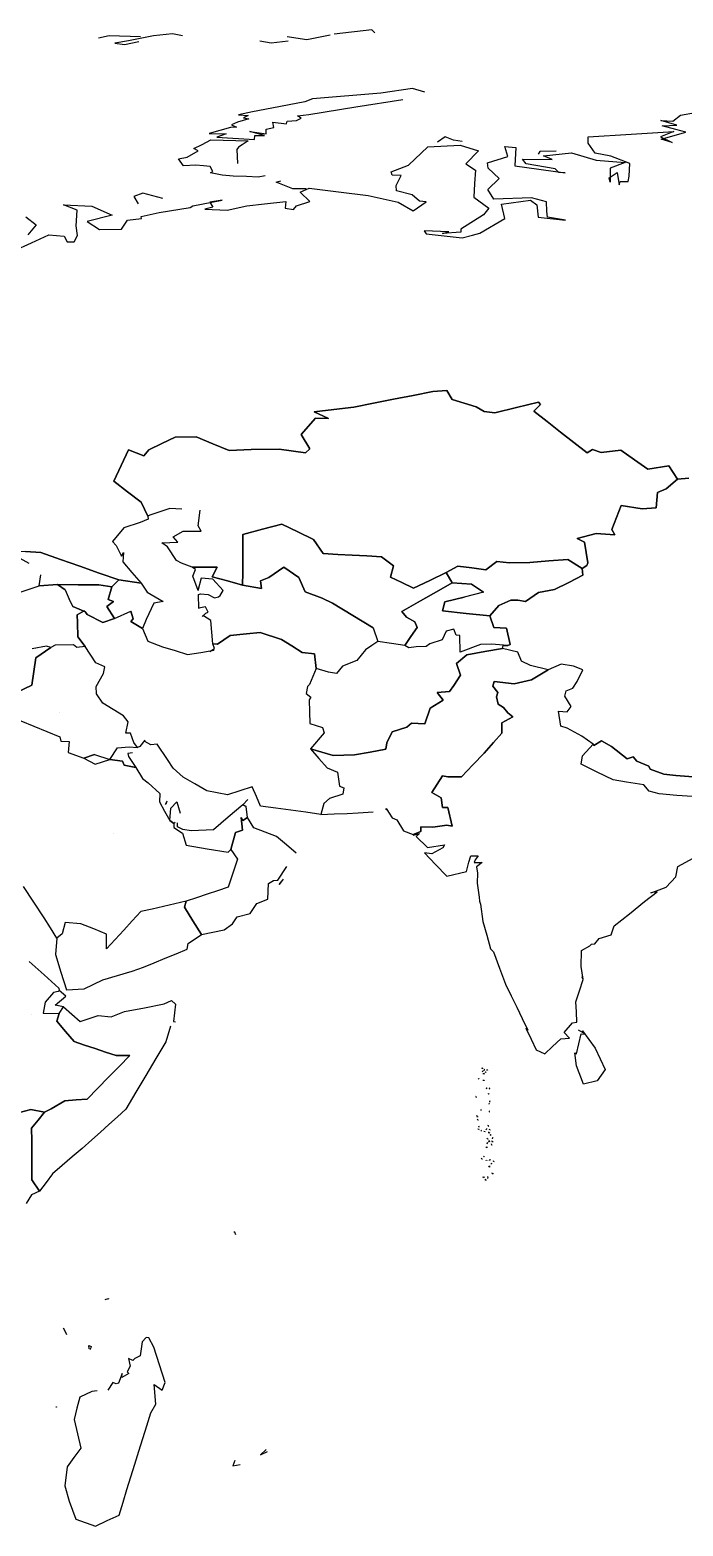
# Model space of a CAD drawing. Extents: x -180 to 180, y -90 to 84.
# Drawn here: x 40.9 to 87.4, y -25.5 to 81.1 of the extents above; entities that cross this region are included whole.
import ezdxf

# ---------------------------------------------------------------- set-up
doc = ezdxf.new("R2010")
doc.units = 0
doc.layers.add('Egypt', color=7, linetype='CONTINUOUS')

msp = doc.modelspace()

# ---------------------------------------------------------------- linework, layer by layer
at = {"layer": 'Egypt', "color": 7}
for points in [[(65.466667, 80.916672), (65.233337, 81.133339), (62.549999, 80.833344)], [(48.75, 80.650002), (46.51667, 80.716667), (45.75, 80.550003)], [(51.75, 80.716667), (51.03334, 80.850014), (49.683331, 80.716667), (47.883339, 80.366669), (46.91666, 80.183327), (47.599998, 80.083344), (48.633339, 80.300003)], [(59.28334, 80.333344), (58.066669, 80.183327), (57.26667, 80.333344)], [(62.28334, 80.76667), (60.616669, 80.433327), (59.216671, 80.650002)], [(69.03334, 76.699997), (68.133339, 76.966667), (65.883339, 76.633339), (61.01667, 76.216667), (60.466671, 76.01667), (57.616669, 75.449997), (56.733341, 75.28334), (55.733341, 75.083344), (56.41666, 75.03334), (56.099998, 74.866669), (56.483341, 74.800003), (55.66666, 74.566673), (55.233341, 74.366669), (55.58334, 74.199997), (55.16666, 74.183327), (53.633339, 73.750008), (54.849998, 73.733337), (54.183331, 73.483337), (56.883339, 73.316673), (56.900002, 73.600014), (57.599998, 73.616669), (56.549999, 73.883339), (57.700001, 73.716667), (57.700001, 74.050003), (58.25, 74.183327), (58.183338, 74.550003), (59.150002, 74.433327), (59.216671, 74.616669), (59.866669, 74.683327), (60.200001, 74.850014), (59.933338, 75.000008), (60.75, 75.100014), (64.100014, 75.64167), (67.449997, 76.183327)], [(39.716671, 65.383339), (40.966671, 65.958344), (42.216671, 66.53334), (43.299999, 66.416672), (43.51667, 66.03334), (44.01667, 66.01667), (44.25, 66.466667), (44.16666, 67.166672), (44.233341, 68.28334), (43.26667, 68.666672), (45.26667, 68.566673), (46.716671, 67.916672), (44.950001, 67.483337), (45.816669, 66.900002), (47.400002, 66.916672), (47.816669, 67.566673), (48.816669, 67.683327), (48.799999, 67.833344), (50.066669, 68.116669), (52.28334, 68.466667), (52.483341, 68.583344), (54.566669, 69), (53.683331, 68.850014), (53.900002, 68.5), (53.33334, 68.350014), (54.91666, 68.28334), (56.33334, 68.600014), (57.58334, 68.733337), (59.099998, 68.900002), (59.066669, 68.416672), (59.650002, 68.333344), (59.866669, 68.600014), (60.83334, 68.900002), (60.133339, 69.566673), (60.76667, 69.850014), (62.875, 69.583344), (64.983337, 69.316673), (67.116669, 68.850014), (68.183327, 68.233337), (69.116669, 68.866669), (68.650002, 68.916672), (68.116669, 69.383339), (67, 69.650002), (66.983337, 70.050003), (67.333344, 70.75), (66.683327, 70.76667), (66.616669, 71.01667), (67.850014, 71.5), (69.233337, 72.800003), (71.53334, 72.916672), (72.850014, 72.51667), (71.949997, 71.583344), (72.633339, 71.133339), (72.574997, 70.175003), (72.51667, 69.216667), (73.600014, 68.433327), (73.199997, 67.949997), (71.583344, 66.933327), (71.600014, 66.716667), (70.28334, 66.616669), (70.733337, 66.733337), (68.966667, 66.800003), (69.116669, 66.600014), (71.683327, 66.316673), (72.416672, 66.5), (72.949997, 66.650002), (74.733337, 67.683327), (74.483337, 68.716667), (76.550003, 68.983337), (77.01667, 68.650002), (77.100014, 67.78334), (79.050003, 67.566673), (77.76667, 67.78334), (77.733337, 68.216667), (77.699997, 68.866669), (76.633339, 69.150002), (73.949997, 69.066673), (73.51667, 69.75), (74.333344, 70.53334), (73.53334, 71.26667), (73.500008, 71.666672), (74.949997, 72.116669), (74.733337, 72.816673), (75.51667, 72.75), (75.433327, 71.449997), (79.03334, 70.933327), (78.583344, 70.966667), (78.316673, 71.216667), (76.250008, 71.583344), (76.000008, 71.916672), (78.100014, 71.883339), (77.483337, 72.166672), (79.483337, 72.366669), (81.250008, 71.850014), (83.316673, 71.683327), (82.250008, 71.26667), (82.233337, 70.28334), (82.166672, 70.583344), (82.750008, 70.966667), (82.883339, 70.083344), (82.949997, 70.316673), (83.51667, 70.333344), (83.600014, 70.699997), (83.633339, 71.616669), (82.300003, 72.133339), (81.166672, 72.350014), (80.683327, 73.066673), (80.683327, 73.500008), (83.733337, 73.699997), (86.78334, 73.900002), (85.833344, 73.500008), (86.666672, 73.116669), (85.883339, 73.333344), (87.633339, 73.833344), (86.933327, 74.03334), (85.949997, 74.28334), (87.000008, 74.350014), (85.866669, 74.666672), (86.699997, 74.616669), (87.250008, 75.066673), (88.316673, 75.233337)], [(57.633339, 70.733337), (57.150002, 70.633339), (56.299999, 70.683327), (55.349998, 70.699997), (54.566669, 70.76667), (53.75, 70.949997), (53.91666, 71.050003), (53.716671, 71.400002), (53.25, 71.449997), (52.700001, 71.483337), (51.816669, 71.449997), (51.450001, 71.933327), (52.066669, 72.066673), (52.866669, 72.51667), (52.549999, 72.666672), (53.133339, 72.966667), (53.76667, 73.300003), (56.433338, 73.233337), (56, 72.933327), (55.733341, 72.76667), (55.616669, 72.616669), (55.66666, 71.600014)], [(71.683327, 73.183327), (71.066673, 73.28334), (70.483337, 73.500008), (69.916672, 73.133339)], [(78.383339, 72.483337), (77.233337, 72.466667), (77.100014, 72.26667)], [(50.33334, 69.116669), (48.91666, 69.5), (48.28334, 69.25), (48.58334, 68.733337)], [(60.549999, 69.800003), (59.616669, 69.800003), (58.433338, 70.26667), (58.76667, 70.383339)], [(40.566669, 67.800003), (41.316669, 67.233337), (40.716671, 66.53334)], [(87.850014, 49.16666), (87.03334, 49.099998), (86.420509, 50.0578), (84.92556, 49.814362), (83.965813, 50.487419), (83.00605, 51.160488), (81.606667, 51.001438), (80.97538, 51.21579), (80.592148, 50.97031), (79.643013, 51.71653), (78.693871, 52.462742), (77.744743, 53.20895), (76.795601, 53.955158), (77.27195, 54.42107), (77.124512, 54.583771), (75.567497, 54.203011), (74.01049, 53.822239), (73.267792, 53.93137), (72.683067, 54.250469), (70.967369, 54.781719), (70.603142, 55.42321), (69.589302, 55.35088), (68.183884, 55.072441), (66.778442, 54.79401), (65.373016, 54.515572), (63.967579, 54.237141), (62.544369, 54.065701), (61.121159, 53.894272), (62.159279, 53.415451), (61.224499, 53.44186), (60.19397, 52.29208), (60.820599, 51.270599), (60.518459, 50.986301), (58.630051, 51.237728), (56.63269, 51.21492), (55.071121, 51.13414), (53.89613, 51.63068), (52.72113, 52.12722), (51.22332, 52.096081), (50.27924, 51.63974), (49.335159, 51.183399), (48.986599, 50.760571), (47.901371, 51.181042), (47.368759, 50.06926), (46.83614, 48.95747), (47.812618, 48.205509), (48.789101, 47.453548), (49.26667, 46.466671), (49.299999, 46.25), (48.733341, 46.01667), (47.549999, 45.633339), (46.75, 44.650002), (47.01667, 44.366669), (47.383339, 43.599998), (47.53334, 43.866669), (47.483341, 43.200001), (48.133339, 42.441669), (48.78334, 41.683331), (47.197769, 41.920509), (45.81052, 42.406651), (44.42326, 42.892799), (43.036011, 43.378948), (41.64875, 43.865101), (40.53635, 43.930439)], [(51.683331, 46.950001), (50.849998, 47), (49.41666, 46.53334), (49.26667, 46.466671), (48.789101, 47.453548), (47.812618, 48.205509), (46.83614, 48.95747), (47.368759, 50.06926), (47.901371, 51.181042), (48.986599, 50.760571), (49.335159, 51.183399), (50.27924, 51.63974), (51.22332, 52.096081), (52.72113, 52.12722), (53.89613, 51.63068), (55.071121, 51.13414), (56.63269, 51.21492), (58.630051, 51.237728), (60.518459, 50.986301), (60.820599, 51.270599), (60.19397, 52.29208), (61.224499, 53.44186), (62.159279, 53.415451), (61.121159, 53.894272), (62.544369, 54.065701), (63.967579, 54.237141), (65.373016, 54.515572), (66.778442, 54.79401), (68.183884, 55.072441), (69.589302, 55.35088), (70.603142, 55.42321), (70.967369, 54.781719), (72.683067, 54.250469), (73.267792, 53.93137), (74.01049, 53.822239), (75.567497, 54.203011), (77.124512, 54.583771), (77.27195, 54.42107), (76.795601, 53.955158), (77.744743, 53.20895), (78.693871, 52.462742), (79.643013, 51.71653), (80.592148, 50.97031), (80.97538, 51.21579), (81.606667, 51.001438), (83.00605, 51.160488), (83.965813, 50.487419), (84.92556, 49.814362), (86.420509, 50.0578), (87.03334, 49.099998), (86.233337, 48.41666), (85.616669, 48.150002), (85.51667, 47.066669), (84.53334, 46.983341), (83.03334, 47.216671), (82.699997, 46.358341), (82.366669, 45.5), (82.566673, 45.133339), (81.233337, 45.233341), (79.883339, 44.866669), (80.400002, 44.599998), (80.525002, 43.866669), (80.650002, 43.133339), (80.566673, 42.933331), (80.233337, 42.733341), (79.223846, 43.382809), (77.863907, 43.26656), (76.503983, 43.150311), (75.05423, 43.136139), (74.150978, 43.225471), (73.384651, 42.641171), (72.376213, 42.771), (71.367767, 42.900829), (70.53537, 42.45166), (69.374008, 41.885738), (68.212646, 41.319832), (67.394386, 41.72023), (66.576134, 42.120621), (66.792137, 42.926338), (65.930542, 43.572708), (64.89077, 43.627171), (63.85099, 43.681641), (62.811218, 43.736111), (61.77145, 43.790569), (61.082569, 44.794628), (59.956039, 45.346371), (58.829521, 45.898121), (57.440639, 45.523869), (56.051762, 45.14962), (56.046452, 44.250549), (56.041142, 43.35149), (56.035831, 42.452431), (56.030521, 41.55336), (54.947681, 41.84779), (53.864841, 42.142208), (54.211079, 42.83353), (52.433331, 42.83334), (51.66666, 43.099998), (51.316669, 43.299999), (50.683331, 44.26667), (50.26667, 44.566669), (51.41666, 44.616669), (51.066669, 44.983341), (51.78334, 45.400002), (53.066669, 45.400002), (52.866669, 45.76667), (53, 46.900002)], [(88.150002, 27.866671), (86.933327, 27.966669), (86.066673, 28.066669), (85.100014, 28.433331), (85.000008, 28.633329), (84.150002, 28.983339), (83.883339, 29.299999), (83.449997, 29.16667), (82.333344, 30.033331), (81.616669, 30.450001), (81.083344, 30.116671), (81.03334, 30.200001), (80.216667, 30.76667), (79.166672, 31.35), (78.716667, 31.483339), (78.566673, 32.566669), (79.166672, 32.5), (79.449997, 32.883339), (79.01667, 33.616669), (79.100014, 34), (79.583344, 34.200001), (79.883339, 34.66666), (80.300003, 35.5), (79.633339, 35.76667), (78.750008, 35.91666), (77.816673, 35.5), (76.566673, 35.816669), (75.916672, 36.116669), (75.666672, 36.76667), (74.566673, 37.03334), (74.600014, 37.25), (74.900002, 37.23333), (74.933327, 37.23333), (75.100014, 37.316669), (74.850014, 38.466671), (73.949997, 38.53334), (73.666672, 39.349998), (74.300003, 40.099998), (75.166672, 40.466671), (75.650002, 40.48333), (76.199997, 40.383339), (77.133339, 41.01667), (78.28334, 41.23333), (79.291672, 41.741669), (80.300003, 42.25), (80.233337, 42.733341), (80.566673, 42.933331), (80.650002, 43.133339), (80.525002, 43.866669), (80.400002, 44.599998), (79.883339, 44.866669), (81.233337, 45.233341), (82.566673, 45.133339), (82.366669, 45.5), (82.699997, 46.358341), (83.03334, 47.216671), (84.53334, 46.983341), (85.51667, 47.066669), (85.616669, 48.150002), (86.233337, 48.41666), (87.03334, 49.099998), (87.850014, 49.16666)], [(65.328903, 38.48782), (63.885029, 39.378029), (62.441158, 40.26823), (61.71212, 40.623249), (60.482731, 41.057838), (60.03577, 42.084728), (58.963791, 42.819778), (57.893009, 42.09214), (57.315769, 41.85891), (57.37064, 41.29847), (56.030521, 41.55336), (56.035831, 42.452431), (56.041142, 43.35149), (56.046452, 44.250549), (56.051762, 45.14962), (57.440639, 45.523869), (58.829521, 45.898121), (59.956039, 45.346371), (61.082569, 44.794628), (61.77145, 43.790569), (62.811218, 43.736111), (63.85099, 43.681641), (64.89077, 43.627171), (65.930542, 43.572708), (66.792137, 42.926338), (66.576134, 42.120621), (67.394386, 41.72023), (68.212646, 41.319832), (69.374008, 41.885738), (70.53537, 42.45166), (70.979187, 41.69936), (70.01873, 41.170792), (68.706299, 40.419331), (67.393867, 39.667881), (67.720703, 39.258652), (68.32058, 38.92049), (68.469933, 38.53093), (68.034973, 37.890469), (67.600014, 37.25), (66.64167, 37.383339), (65.683327, 37.51667)], [(40.799999, 43.08334), (39.299999, 43.91666), (39.423939, 43.995781), (40.53635, 43.930439), (41.64875, 43.865101), (43.036011, 43.378948), (44.42326, 42.892799), (45.81052, 42.406651), (47.197769, 41.920509), (46.704079, 41.42979), (45.784321, 41.556622), (44.30883, 41.569981), (42.83334, 41.58334), (41.51667, 41.5), (41.633339, 42.26667)], [(64.800003, 36.933331), (64.183327, 36.16666), (63.150002, 35.76667), (62.716671, 35.25), (62.150002, 35.33334), (61.28334, 35.599998), (61.150002, 36.650002), (60.28334, 36.75), (59.541672, 37.20834), (58.799999, 37.66666), (57.28334, 38.16666), (56.316669, 38.08334), (55.133339, 37.950001), (54.233341, 37.33334), (53.900002, 37.349998), (53.83334, 38.191669), (53.76667, 39.03334), (53.233341, 39.366669), (53.150002, 39.316669), (53.41666, 39.53334), (53.566669, 39.616669), (53.383339, 40), (52.91666, 39.900002), (52.900002, 39.866669), (52.883339, 40.866669), (53.01667, 40.933331), (53.58334, 40.883339), (54.03334, 40.650002), (54.316669, 40.716671), (54.433331, 40.816669), (54.633339, 41.150002), (53.900002, 41.966671), (53.066669, 42.03334), (52.849998, 41.23333), (52.849998, 41.150002), (52.483341, 42.183331), (52.66666, 42.650002), (52.433331, 42.83334), (54.211079, 42.83353), (53.864841, 42.142208), (54.947681, 41.84779), (56.030521, 41.55336), (57.37064, 41.29847), (57.315769, 41.85891), (57.893009, 42.09214), (58.963791, 42.819778), (60.03577, 42.084728), (60.482731, 41.057838), (61.71212, 40.623249), (62.441158, 40.26823), (63.885029, 39.378029), (65.328903, 38.48782), (65.683327, 37.51667), (65.233337, 37.23333)], [(73.210136, 41.035919), (72.349487, 41.620411), (70.979187, 41.69936), (70.53537, 42.45166), (71.367767, 42.900829), (72.376213, 42.771), (73.384651, 42.641171), (74.150978, 43.225471), (75.05423, 43.136139), (76.503983, 43.150311), (77.863907, 43.26656), (79.223846, 43.382809), (80.233337, 42.733341), (80.300003, 42.25), (79.291672, 41.741669), (78.28334, 41.23333), (77.133339, 41.01667), (76.199997, 40.383339), (75.650002, 40.48333), (75.166672, 40.466671), (74.300003, 40.099998), (73.666672, 39.349998), (71.979958, 39.529888), (70.293251, 39.709782), (70.446991, 40.35569), (71.828568, 40.695801)], [(46.900002, 39.16666), (46.349911, 40.009171), (46.81287, 40.379829), (46.440708, 40.52166), (46.704079, 41.42979), (47.197769, 41.920509), (48.78334, 41.683331), (49.216671, 41.03334), (50.366669, 40.366669), (49.700001, 40.26667), (49.150002, 39.099998), (48.883339, 38.450001), (48.066669, 38.950001), (48.216671, 39.150002), (48.049999, 39.683331)], [(73.76667, 37.33334), (72.983337, 37.299999), (71.550003, 36.76667), (71.51667, 37.950001), (71.26667, 37.98333), (71.100014, 38.400002), (70.550003, 38.25), (70.25, 37.650002), (69.383339, 37.349998), (69.116669, 37.16666), (68.416672, 37.150002), (67.883339, 37.066669), (67.600014, 37.25), (68.034973, 37.890469), (68.469933, 38.53093), (68.32058, 38.92049), (67.720703, 39.258652), (67.393867, 39.667881), (68.706299, 40.419331), (70.01873, 41.170792), (70.979187, 41.69936), (72.349487, 41.620411), (73.210136, 41.035919), (71.828568, 40.695801), (70.446991, 40.35569), (70.293251, 39.709782), (71.979958, 39.529888), (73.666672, 39.349998), (73.949997, 38.53334), (74.850014, 38.466671), (75.100014, 37.316669), (74.933327, 37.23333), (74.916672, 37.23333), (74.066673, 37.316669)], [(39.883339, 40.950001), (41.51667, 41.5), (42.83334, 41.58334), (43.366669, 41.200001), (43.650002, 40.549999), (43.933331, 40.01667), (44.816669, 39.633339), (44.799999, 39.650002), (44.733341, 39.700001), (44.233341, 39.41666), (44.25, 38.866669), (44.28334, 37.866669), (44.799999, 37.16666), (44.200001, 37.099998), (43.966671, 37.28334), (42.650002, 37.26667), (42.349998, 37.099998), (42.049999, 37.183331), (41.025002, 37)], [(43.366669, 41.200001), (42.83334, 41.58334), (44.30883, 41.569981), (45.784321, 41.556622), (46.704079, 41.42979), (46.440708, 40.52166), (46.81287, 40.379829), (46.349911, 40.009171), (46.900002, 39.16666), (46.049999, 38.883339), (44.950001, 39.450001), (44.83334, 39.616669), (44.816669, 39.633339), (43.933331, 40.01667), (43.650002, 40.549999)], [(46.049999, 33.116669), (45.599998, 33.799999), (45.58334, 34.316669), (46.116669, 35.25), (46.200001, 35.716671), (45.549999, 36), (44.799999, 37.16666), (44.28334, 37.866669), (44.25, 38.866669), (44.233341, 39.41666), (44.733341, 39.700001), (44.799999, 39.650002), (44.83334, 39.616669), (44.950001, 39.450001), (46.049999, 38.883339), (46.900002, 39.16666), (48.049999, 39.683331), (48.216671, 39.150002), (48.066669, 38.950001), (48.883339, 38.450001), (49.26667, 37.549999), (50.316669, 37.150002), (51.20834, 36.875), (52.099998, 36.599998), (53.041672, 36.75), (53.983341, 36.900002), (53.683331, 36.816669), (54.01667, 37.01667), (53.900002, 37.349998), (54.233341, 37.33334), (55.133339, 37.950001), (56.316669, 38.08334), (57.28334, 38.16666), (58.799999, 37.66666), (59.541672, 37.20834), (60.28334, 36.75), (61.150002, 36.650002), (61.28334, 35.599998), (60.799999, 34.466671), (60.66666, 34.316669), (60.549999, 33.816669), (60.900002, 33.549999), (60.76667, 33.366669), (60.791672, 32.51667), (60.816669, 31.66667), (61.716671, 31.383329), (61.849998, 31.01667), (60.866669, 29.866671), (61.466671, 29.191669), (62.066669, 28.51667), (62.799999, 28.216669), (62.950001, 27.216669), (63.25, 27.08333), (63.183338, 26.633329), (62.233341, 26.33333), (61.816669, 25.966669), (61.616669, 25.200001), (60.541672, 25.345831), (59.466671, 25.491671), (58.39167, 25.637501), (57.316669, 25.783331), (57.008339, 26.466669), (56.700001, 27.15), (55.825001, 26.866671), (54.950001, 26.58333), (53.466671, 26.883329), (52.633339, 27.366671), (51.799999, 27.85), (51.08334, 28.5), (50.683331, 29.116671), (49.933331, 30.200001), (49.483341, 30.15), (49.066669, 30.4), (49.066669, 30.5), (48.700001, 30.033331), (48.53334, 29.966669), (48.28334, 30.33333), (48.03334, 31), (47.700001, 31), (47.866669, 31.799999), (47.53334, 32.23333), (46.791672, 32.674999)], [(60.799999, 34.466671), (60.66666, 34.316669), (60.549999, 33.816669), (60.900002, 33.549999), (60.76667, 33.366669), (60.791672, 32.51667), (60.816669, 31.66667), (61.716671, 31.383329), (61.849998, 31.01667), (60.866669, 29.866671), (61.674999, 29.633329), (62.483341, 29.4), (64.01667, 29.433331), (65.133331, 29.64167), (66.25, 29.85), (66.316673, 30.299999), (66.683327, 31.08334), (67.733337, 31.41667), (68.066673, 31.700001), (69.03334, 31.65), (69.400002, 32.76667), (70.333344, 33.33334), (69.900002, 33.900002), (70.78334, 33.950001), (71.083344, 34.383339), (71.566673, 35.116669), (71.28334, 35.966671), (72.01667, 36.58334), (73.291672, 36.808331), (74.566673, 37.03334), (74.600014, 37.25), (74.900002, 37.23333), (74.916672, 37.23333), (74.066673, 37.316669), (73.76667, 37.33334), (72.983337, 37.299999), (71.550003, 36.76667), (71.51667, 37.950001), (71.26667, 37.98333), (71.100014, 38.400002), (70.550003, 38.25), (70.25, 37.650002), (69.383339, 37.349998), (69.116669, 37.16666), (68.416672, 37.150002), (67.883339, 37.066669), (67.600014, 37.25), (66.64167, 37.383339), (65.683327, 37.51667), (65.233337, 37.23333), (64.800003, 36.933331), (64.183327, 36.16666), (63.150002, 35.76667), (62.716671, 35.25), (62.150002, 35.33334), (61.28334, 35.599998)], [(40, 36.816669), (38.51667, 36.849998), (36.98333, 36.75), (36.58334, 36.633339), (36.466671, 36.200001), (36.01667, 35.883339), (35.91666, 35.933331), (35.966671, 34.650002), (36.549999, 34.41666), (36.33334, 33.83334), (35.616669, 33.25), (35.633339, 32.75), (36.83334, 32.316669), (37.816669, 32.849998), (38.799999, 33.383339), (39.900002, 33.900002), (41, 34.41666), (41.14167, 35.383339), (41.28334, 36.349998), (42.349998, 37.099998), (42.049999, 37.183331), (41.025002, 37)], [(45.599998, 33.799999), (45.58334, 34.316669), (46.116669, 35.25), (46.200001, 35.716671), (45.549999, 36), (44.799999, 37.16666), (44.200001, 37.099998), (43.966671, 37.28334), (42.650002, 37.26667), (42.349998, 37.099998), (41.28334, 36.349998), (41.14167, 35.383339), (41, 34.41666), (39.900002, 33.900002)], [(66.400002, 25.450001), (66.26667, 25.549999), (66.26667, 25.616671), (66.683327, 24.950001), (67.01667, 24.799999), (67.5, 24.033331), (68.199997, 23.76667), (68.75, 23.966669), (68.75, 24.316669), (69.600014, 24.283331), (70.600014, 24.41667), (70.966667, 24.366671), (70.666672, 25.683331), (70.28334, 25.700001), (70.183327, 26.383329), (69.51667, 26.75), (70.28334, 27.950001), (70.666672, 27.866671), (71.633339, 27.883329), (72.449997, 28.725), (73.26667, 29.566669), (73.933327, 30.316669), (74.51667, 30.983339), (74.51667, 31.733339), (75.300003, 32.150002), (74.933327, 32.450001), (74.633339, 32.816669), (74.250008, 33.049999), (74.133339, 33.58334), (74.233337, 33.883339), (73.866669, 34.33334), (73.966667, 34.66666), (75.400002, 34.5), (76.633339, 34.78334), (77.816673, 35.5), (76.566673, 35.816669), (75.916672, 36.116669), (75.666672, 36.76667), (74.566673, 37.03334), (73.291672, 36.808331), (72.01667, 36.58334), (71.28334, 35.966671), (71.566673, 35.116669), (71.083344, 34.383339), (70.78334, 33.950001), (69.900002, 33.900002), (70.333344, 33.33334), (69.400002, 32.76667), (69.03334, 31.65), (68.066673, 31.700001), (67.733337, 31.41667), (66.683327, 31.08334), (66.316673, 30.299999), (66.25, 29.85), (65.133331, 29.64167), (64.01667, 29.433331), (62.483341, 29.4), (61.674999, 29.633329), (60.866669, 29.866671), (61.466671, 29.191669), (62.066669, 28.51667), (62.799999, 28.216669), (62.950001, 27.216669), (63.25, 27.08333), (63.183338, 26.633329), (62.233341, 26.33333), (61.816669, 25.966669), (61.616669, 25.200001), (62.549999, 25.225), (63.483341, 25.25), (64.26667, 25.299999), (65.333344, 25.375)], [(88.116669, 26.483339), (87.000008, 26.533331), (85.733337, 26.66667), (85.03334, 26.85), (84.650002, 27.299999), (83.400002, 27.483339), (82.449997, 27.66667), (81.316673, 28.216669), (80.183327, 28.76667), (80.26667, 29.383329), (81.03334, 30.200001), (80.216667, 30.76667), (79.166672, 31.35), (78.716667, 31.483339), (78.566673, 32.566669), (79.166672, 32.5), (79.449997, 32.883339), (79.01667, 33.616669), (79.100014, 34), (79.583344, 34.200001), (79.883339, 34.66666), (80.300003, 35.5), (79.633339, 35.76667), (78.750008, 35.91666), (77.816673, 35.5), (76.633339, 34.78334), (75.400002, 34.5), (73.966667, 34.66666), (73.866669, 34.33334), (74.233337, 33.883339), (74.133339, 33.58334), (74.250008, 33.049999), (74.633339, 32.816669), (74.933327, 32.450001), (75.300003, 32.150002), (74.51667, 31.733339), (74.51667, 30.983339), (73.933327, 30.316669), (73.26667, 29.566669), (72.449997, 28.725), (71.633339, 27.883329), (70.666672, 27.866671), (70.28334, 27.950001), (69.51667, 26.75), (70.183327, 26.383329), (70.28334, 25.700001), (70.666672, 25.683331), (70.966667, 24.366671), (70.600014, 24.41667), (69.600014, 24.283331), (68.75, 24.316669), (68.75, 23.966669), (68.199997, 23.76667), (68.199997, 23.716669), (68.633339, 23.83333), (68.416672, 23.616671), (69.216667, 22.83333), (70.416672, 23.01667), (70.316673, 22.816669), (69.53334, 22.383329), (69, 22.450001), (69.791672, 21.616671), (70.583344, 20.783331), (72, 21.133329), (72.166672, 21.783331), (72.300003, 22.23333), (72.816673, 22.23333), (72.616669, 21.966669), (72.550003, 21.76667), (73.116669, 21.76667), (72.699997, 21.450001), (72.78334, 21), (72.75, 20.299999), (72.900002, 19.283331), (72.916672, 19.01667), (73, 18.799999), (73.166672, 17.566669), (73.441673, 16.591669), (73.716667, 15.61667), (73.916672, 15.4), (74.350014, 14.24167), (74.78334, 13.08333), (75.179169, 12.26667), (75.574997, 11.45), (75.970833, 10.63333), (76.366669, 9.816667), (76.233337, 9.949999), (76.599998, 9.175), (76.966667, 8.4), (77.583344, 8.133333), (78.133339, 8.65), (78.733337, 9.183332), (79.333344, 9.25), (78.966667, 9.633333), (79.566673, 10.33333), (79.866669, 10.38333), (79.833344, 11.10833), (79.800003, 11.83333), (80.058327, 12.625), (80.316673, 13.41667), (80.216667, 13.61667), (80.316673, 13.45), (80.183327, 14.35), (80.199997, 15.5), (80.800003, 15.83333), (80.916672, 15.93333), (81.150002, 15.96667), (81.466667, 16.35), (82.316673, 16.616659), (82.53334, 17.25), (83.616669, 18.116671), (84.699997, 18.98333), (85.583344, 19.683331), (85.133339, 19.6), (85.550003, 19.75), (86.233337, 20.01667), (86.933327, 20.75), (87.066673, 21.48333), (88.166672, 22.08333)], [(40.22084, 31.85833), (41.14167, 31.48333), (42.0625, 31.10833), (42.983341, 30.733339), (43.066669, 30.41667), (43.66666, 30.383329), (43.58334, 29.6), (44.716671, 29.200001), (45.466671, 29.466669), (46.549999, 29.1), (47.116669, 29.950001), (47.950001, 30.01667), (48.53334, 29.966669), (48.28334, 30.33333), (48.03334, 31), (47.700001, 31), (47.866669, 31.799999), (47.53334, 32.23333), (46.791672, 32.674999), (46.049999, 33.116669)], [(42.950352, 32.47971), (42.950352, 32.47971)], [(40.22084, 31.85833), (41.14167, 31.48333), (42.0625, 31.10833), (42.983341, 30.733339), (43.066669, 30.41667), (43.66666, 30.383329), (43.58334, 29.6), (44.716671, 29.200001), (45.51667, 28.76667), (46.549999, 29.1), (47.466671, 29), (47.58334, 28.700001), (48.41666, 28.549999), (48.883339, 27.76667), (49.299999, 27.450001), (50.116669, 26.683331), (50.099998, 26.1), (50.466671, 25.424999), (50.83334, 24.75), (51.116669, 24.549999), (51.116112, 24.266109), (51.749439, 23.86639), (52, 22.99972), (53.499722, 22.74958), (54.999439, 22.499439), (55.199169, 22.69972), (55.666111, 21.99972), (55.333061, 20.999861), (55, 20), (54.249931, 19.749861), (53.499859, 19.49972), (52.74979, 19.24958), (51.999722, 18.999439), (51.191391, 18.816179), (50.383049, 18.632919), (49.574718, 18.44965), (48.766392, 18.26639), (48.158051, 17.604031), (47.549721, 16.941669), (46.941391, 16.279301), (46.33305, 15.61694), (46.333328, 16.66666), (45.41597, 17.02972), (44.498611, 17.39278), (43.375832, 17.496389), (43.151661, 16.674999), (42.790279, 16.37722), (42.336811, 17.096939), (41.883339, 17.816669), (41.14167, 18.941669), (40.400002, 20.066669)], [(48.16666, 29.58333), (47.849998, 29.533331), (47.883339, 29.33333), (48.41666, 28.549999), (47.58334, 28.700001), (47.466671, 29), (46.549999, 29.1), (47.116669, 29.950001), (47.950001, 30.01667)], [(84.650002, 27.299999), (83.400002, 27.483339), (82.449997, 27.66667), (81.316673, 28.216669), (80.183327, 28.76667), (80.26667, 29.383329), (81.03334, 30.200001), (81.083344, 30.116671), (81.616669, 30.450001), (82.333344, 30.033331), (83.449997, 29.16667), (83.883339, 29.299999), (84.150002, 28.983339), (85.000008, 28.633329), (85.100014, 28.433331), (86.066673, 28.066669), (86.933327, 27.966669), (88.150002, 27.866671), (88.116669, 26.483339), (87.000008, 26.533331), (85.733337, 26.66667), (85.03334, 26.85)], [(45.466671, 29.466669), (44.716671, 29.200001), (45.51667, 28.76667), (46.549999, 29.1)], [(50.616669, 26.133329), (50.53334, 25.9), (50.633339, 26.033331)], [(51.216671, 24.616671), (51.116669, 24.549999), (50.83334, 24.75), (50.91666, 25.633329), (51.33334, 26.1), (51.58334, 25.283331)], [(51.216671, 24.616671), (51.116669, 24.549999), (51.116112, 24.266109), (51.749439, 23.86639), (52, 22.99972), (53.499722, 22.74958), (54.999439, 22.499439), (55.199169, 22.69972), (55.51667, 23.91444), (56.024719, 24.076111), (55.929722, 24.979719), (56.050282, 24.76194), (56.383339, 24.966669), (56.28334, 25.75), (56.03334, 25.883329), (54.991669, 24.991671), (53.950001, 24.1), (52.366669, 24.033331), (51.76667, 24.116671), (51.383339, 24.316669), (51.383339, 24.58333)], [(56.400002, 26.25), (56.03334, 25.883329), (56.28334, 25.75)], [(59.849998, 22.433331), (59.150002, 23.025), (58.450001, 23.616671), (57.64167, 23.924999), (56.83334, 24.233339), (56.383339, 24.966669), (56.050282, 24.76194), (55.929722, 24.979719), (56.024719, 24.076111), (55.51667, 23.91444), (55.199169, 22.69972), (55.666111, 21.99972), (55.333061, 20.999861), (55, 20), (54.249931, 19.749861), (53.499859, 19.49972), (52.74979, 19.24958), (51.999722, 18.999439), (51.879169, 18.578329), (52.48431, 17.60458), (53.089439, 16.630831), (53.903061, 16.79875), (54.716671, 16.966669), (55.299999, 17.4), (55.650002, 17.883329), (56.566669, 18.133329), (57.03334, 18.85), (57.816669, 19.15), (57.866669, 20.26667), (58.233341, 20.48333), (58.53334, 20.51667), (59.191669, 21.475)], [(46.829731, 23.816879), (46.829731, 23.816879)], [(58.933338, 20.566669), (58.633339, 20.200001), (58.83334, 20.433331)], [(43.151661, 16.674999), (42.790279, 16.37722), (42.683331, 15.2), (43.075001, 13.94167), (43.466671, 12.68333), (44.733341, 12.76667), (46.049999, 13.4), (47.099998, 13.70833), (48.150002, 14.01667), (48.950001, 14.3), (49.73333, 14.62083), (50.51667, 14.94167), (51.299999, 15.2625), (52.08334, 15.58333), (52.150002, 15.98333), (53.089439, 16.630831), (52.48431, 17.60458), (51.879169, 18.578329), (51.999722, 18.999439), (51.191391, 18.816179), (50.383049, 18.632919), (49.574718, 18.44965), (48.766392, 18.26639), (48.158051, 17.604031), (47.549721, 16.941669), (46.941391, 16.279301), (46.33305, 15.61694), (46.333328, 16.66666), (45.41597, 17.02972), (44.498611, 17.39278), (43.375832, 17.496389)], [(40.816669, 14.71667), (41.875, 13.75833), (42.933331, 12.8), (42.950001, 12.63333), (42.866669, 12.56667), (42.53334, 12.5), (41.950001, 11.81667), (41.799999, 11.03333), (42.950001, 11), (42.78334, 10.45), (43.400002, 9.725), (44.01667, 9), (44.762501, 8.75), (45.508339, 8.5), (46.254169, 8.25), (47, 8), (47.983341, 8), (47.224998, 7.225), (46.466671, 6.45), (45.70834, 5.675), (44.950001, 4.9), (44.150002, 4.833333), (43.349998, 4.766665), (42.383339, 4.2), (41.900002, 3.966666), (40.91666, 4.15), (39.866669, 3.866665)], [(50.883339, 10.1), (50.549999, 8.983333), (49.837502, 7.783333), (49.125, 6.583333), (48.412498, 5.383333), (47.700001, 4.183333), (47.095829, 3.633333), (46.491669, 3.083333), (45.887501, 2.533333), (45.28334, 1.983333), (44.57917, 1.379167), (43.875, 0.775), (43.17083, 0.170834), (42.466671, -0.433333), (42.008339, -1.049999), (41.549999, -1.666665), (41, -0.866666), (40.995831, 0.058334), (40.991669, 0.983334), (40.987499, 1.908334), (40.98333, 2.833333), (41.441669, 3.4), (41.900002, 3.966666), (42.383339, 4.2), (43.349998, 4.766665), (44.150002, 4.833333), (44.950001, 4.9), (45.70834, 5.675), (46.466671, 6.45), (47.224998, 7.225), (47.983341, 8), (47, 8), (46.254169, 8.25), (45.508339, 8.5), (44.762501, 8.75), (44.01667, 9), (43.400002, 9.725), (42.78334, 10.45), (42.950001, 11), (43.25, 11.48333), (43.841671, 10.95833), (44.433331, 10.43333), (45.733341, 10.85), (46.650002, 10.75), (47.616669, 11.13333), (49.025002, 11.40833), (50.433331, 11.68333), (50.966671, 11.93333), (51.25, 11.66667), (51.099998, 10.43333), (51.25, 10.41667)], [(41.950001, 11.81667), (41.799999, 11.03333), (42.950001, 11), (43.25, 11.48333), (42.66666, 11.58333), (43.41666, 12.23333), (42.950001, 12.63333), (42.866669, 12.56667), (42.53334, 12.5)], [(40.955269, 10.92574), (40.955269, 10.92574)], [(80.316673, 9.666665), (80.26667, 9.766666), (80.716667, 9.15), (81.166672, 8.533333), (81.525002, 7.766667), (81.883339, 7), (81.316673, 6.2), (80.333344, 5.966667), (79.833344, 7.266665), (79.733337, 8.199999), (79.833344, 8.133333), (80, 8.841667), (80.166672, 9.55), (80.483337, 9.516666), (79.983337, 9.816667)], [(73.170097, 7.048583), (73.164963, 7.097805), (73.076607, 7.067637)], [(73.147087, 6.92993), (73.170227, 6.879597), (73.107826, 6.83449)], [(73.293251, 6.66302), (73.264557, 6.700363), (73.150597, 6.68954)], [(73.296066, 6.983076), (73.247612, 6.99938), (73.239868, 6.902021)], [(73.357201, 6.841478), (73.390404, 6.803867), (73.318733, 6.812699)], [(73.473763, 6.998892), (73.48481, 6.96709), (73.429733, 6.957118)], [(72.900787, 6.335519), (72.880753, 6.367899), (72.831146, 6.313079)], [(73.260529, 6.251197), (73.266373, 6.210779), (73.172531, 6.225425)], [(73.46479, 5.633149), (73.420898, 5.7071), (73.400352, 5.619279)], [(73.614838, 5.699677), (73.664627, 5.643181), (73.612297, 5.610754)], [(72.691704, 5.01218), (72.712868, 5.050995), (72.669258, 5.071494)], [(73.602158, 5.254972), (73.590057, 5.273536), (73.515907, 5.251343)], [(73.59095, 4.600435), (73.6231, 4.549417), (73.562462, 4.526381)], [(73.614311, 4.723838), (73.682541, 4.728572), (73.671852, 4.764892)], [(39.866669, 3.866665), (40.91666, 4.15), (41.900002, 3.966666), (41.441669, 3.4), (40.98333, 2.833333), (40.987499, 1.908334), (40.991669, 0.983334), (40.995831, 0.058334), (41, -0.866666), (41.549999, -1.666665), (40.98333, -1.933332), (40.599998, -2.549999)], [(72.788383, 3.663904), (72.775497, 3.61561), (72.743423, 3.724666)], [(72.809464, 3.359157), (72.82058, 3.385253), (72.762131, 3.446857)], [(73.038322, 4.134848), (73.067017, 4.097405), (72.995338, 4.106262)], [(73.614067, 3.979095), (73.66156, 4.00741), (73.60585, 4.046513)], [(72.879303, 2.698681), (72.909126, 2.732568), (72.797981, 2.757248)], [(72.890266, 2.894445), (72.897949, 2.934152), (72.825211, 2.929688)], [(73.044456, 2.670682), (73.061417, 2.656248), (73.01738, 2.614301)], [(73.243881, 2.618256), (73.322807, 2.586621), (73.297836, 2.556899)], [(73.370087, 2.726592), (73.456047, 2.783819), (73.439453, 2.802697)], [(73.553902, 2.934064), (73.580627, 2.985993), (73.510361, 3.012626)], [(73.625778, 2.527835), (73.598343, 2.467007), (73.579071, 2.566422)], [(73.659554, 2.668641), (73.680023, 2.698637), (73.609741, 2.725274)], [(73.753304, 2.310134), (73.698997, 2.367055), (73.680206, 2.301225)], [(73.890892, 2.105192), (73.849388, 2.1524), (73.819839, 2.064894)], [(73.438843, 1.480847), (73.448479, 1.431119), (73.369202, 1.458323)], [(73.504623, 1.740347), (73.481827, 1.795344), (73.444969, 1.672544)], [(73.544167, 2.068426), (73.528191, 2.038143), (73.446167, 2.087841)], [(73.654739, 1.865121), (73.603104, 1.841495), (73.575813, 1.896767), (73.637863, 1.937619)], [(73.825523, 1.622371), (73.801613, 1.605974), (73.778183, 1.710145)], [(73.860138, 1.888239), (73.851418, 1.835177), (73.804077, 1.922946)], [(73.096947, 0.590501), (73.121567, 0.615794), (73.048187, 0.660511)], [(73.281464, 0.807018), (73.266197, 0.785617), (73.216042, 0.837841)], [(73.436981, 0.542806), (73.414398, 0.486111), (73.390907, 0.532232)], [(73.635971, 0.141879), (73.645889, 0.038509), (73.570129, 0.110181)], [(73.675659, 0.586223), (73.661034, 0.515638), (73.603554, 0.532572)], [(73.811417, 0.300881), (73.805222, 0.337004), (73.740723, 0.265012)], [(73.97644, 0.442649), (73.946968, 0.413185), (73.921082, 0.48626)], [(73.268188, -0.675479), (73.205437, -0.725237), (73.18026, -0.643271)], [(73.390511, -0.901905), (73.379189, -0.816327), (73.315376, -0.879421)], [(73.50602, -0.757103), (73.540771, -0.66095), (73.492302, -0.644569)], [(73.786003, -0.363271), (73.904388, -0.410754), (73.84269, -0.447174)], [(55.548328, -4.784165), (55.472778, -4.590277), (55.40416, -4.599166)], [(46.522221, -9.381387), (46.446671, -9.350277), (46.209721, -9.42861)], [(43.483341, -11.91667), (43.450001, -11.8), (43.25, -11.43333)], [(45.650002, -15.9), (45.28334, -15.95), (44.41666, -16.35), (44.216671, -17.15), (44.01667, -17.950001), (44.25, -18.966669), (44.483341, -19.98333), (44, -20.658331), (43.51667, -21.33333), (43.349998, -22.683331), (43.66666, -23.76667), (44.133339, -25.049999), (45.53334, -25.549999), (46.375, -25.158331), (47.216671, -24.76667), (47.5, -23.856251), (47.78334, -22.945829), (48.066669, -22.035419), (48.349998, -21.125), (48.633339, -20.214581), (48.916672, -19.304171), (49.200001, -18.393749), (49.483341, -17.48333), (49.83334, -16.85), (49.716671, -15.45), (50.299999, -15.86667), (50.5, -15.31667), (50.099998, -14.05833), (49.700001, -12.8), (49.349998, -12.11667), (49.150002, -12.1), (48.866669, -12.41667), (48.733341, -13.41667), (48.349998, -13.6), (48.200001, -13.73333), (47.900002, -13.6), (48.01667, -14.15), (47.799999, -14.55), (47.91666, -14.66667), (47.41666, -14.96667), (47.450001, -14.66667), (47.16666, -15.35), (47, -15.4), (46.76667, -15.31667), (46.41666, -15.85)], [(45.096111, -12.90778), (45.061939, -12.68472), (45.230282, -12.75222), (45.19416, -12.84028), (45.129719, -12.99)], [(42.763889, -17.06694), (42.761669, -17.071671), (42.757771, -17.075001), (42.751949, -17.076111), (42.74556, -17.075279), (42.741112, -17.07361), (42.737499, -17.072781), (42.735001, -17.07), (42.730549, -17.06694), (42.726391, -17.06389), (42.723049, -17.06028), (42.721111, -17.05555), (42.72472, -17.052219), (42.730549, -17.051109), (42.736389, -17.05139), (42.742222, -17.05278), (42.747219, -17.055281), (42.751949, -17.057501), (42.756939, -17.059719), (42.761108, -17.06278)], [(57.708328, -20.092501), (57.312771, -20.462219), (57.79583, -20.230551)], [(55.47139, -20.86305), (55.335548, -21.25555), (55.85305, -21.16861)]]:
    msp.add_lwpolyline(points, dxfattribs=at)

doc.saveas('drawing.dxf')
